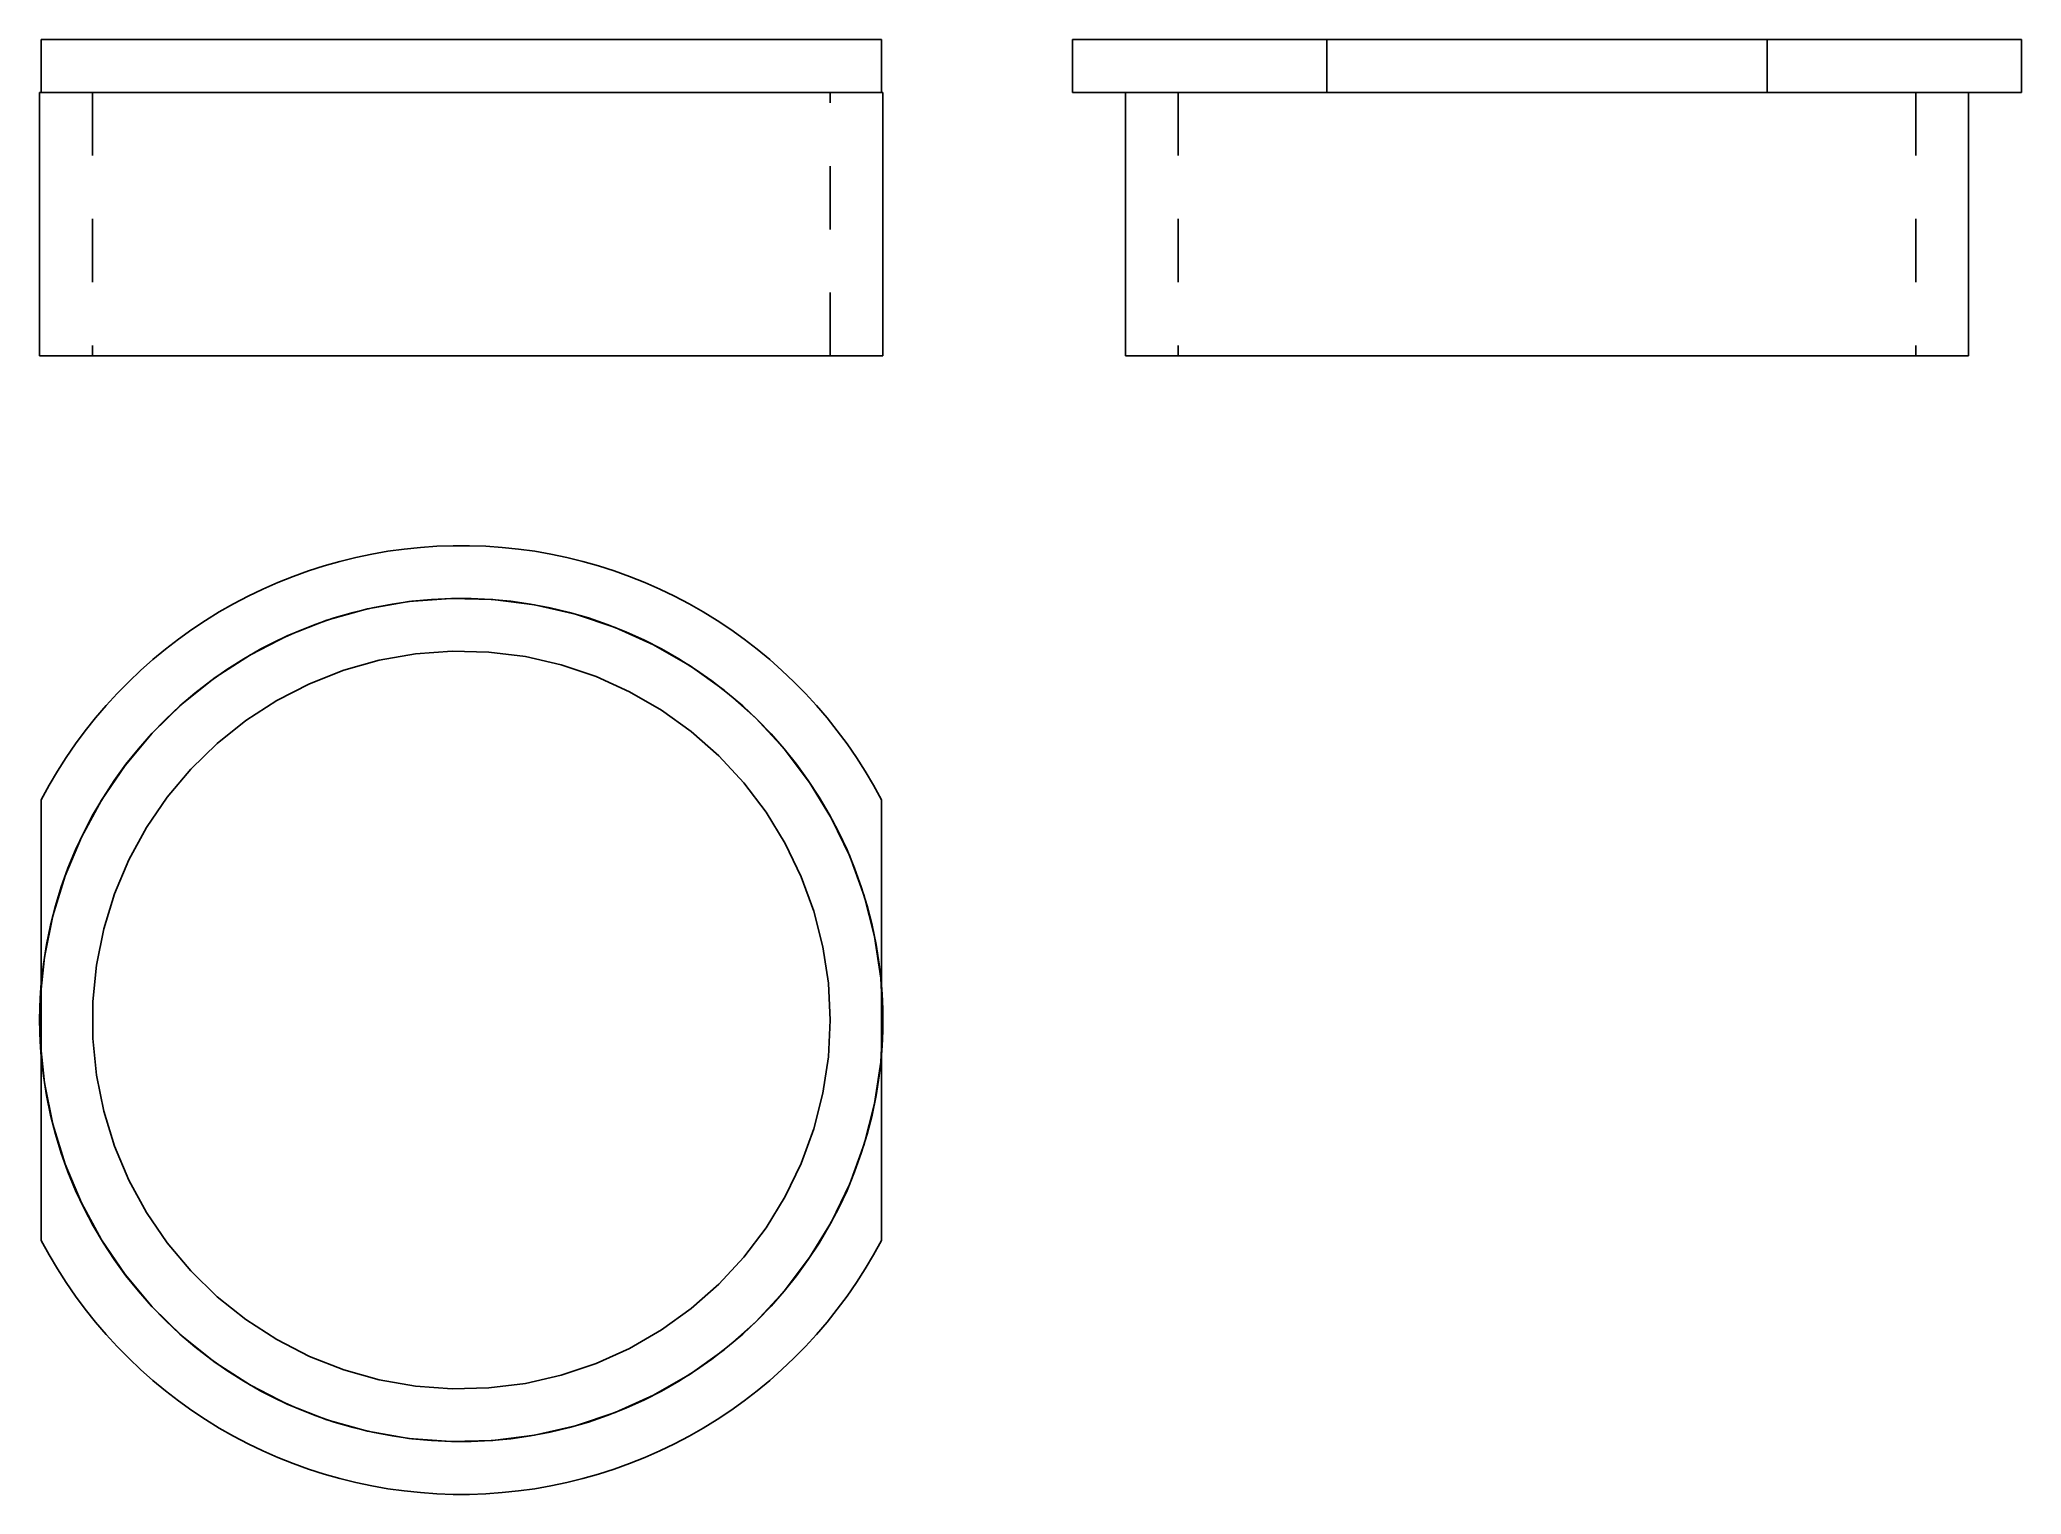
# Model space of a CAD drawing. Extents: x 0 to 3.13, y 0 to 2.3.
import ezdxf

# ---------------------------------------------------------------- set-up
doc = ezdxf.new("R2010")
doc.units = 0
doc.linetypes.add('HIDDEN', pattern=[0.075, 0.050025, -0.024975])
for name, color, linetype in [('FRONT', 7, 'CONTINUOUS'), ('FRONT_HID', 7, 'HIDDEN'), ('LEFT', 7, 'CONTINUOUS'), ('LEFT_HID', 7, 'HIDDEN'), ('TOP', 7, 'CONTINUOUS'), ('TOP_HID', 7, 'HIDDEN')]:
    doc.layers.add(name, color=color, linetype=linetype)

msp = doc.modelspace()

# ---------------------------------------------------------------- linework, layer by layer
at = {"layer": 'FRONT'}
for p, q in [((0.002451, 2.216443), (0.002451, 2.299776)), ((1.330882, 2.299776), (0.002451, 2.299776)), ((1.330882, 2.216443), (1.330882, 2.299776)), ((0.002451, 2.216443), (0, 2.216443)), ((0, 2.216443), (0, 1.799776)), ((1.330882, 2.216443), (0.002451, 2.216443)), ((1.333333, 2.216443), (1.330882, 2.216443)), ((1.333333, 1.799776), (1.333333, 2.216443)), ((1.333333, 1.799776), (0, 1.799776))]:
    msp.add_line(p, q, dxfattribs=at)
at = {"layer": 'FRONT_HID', "linetype": 'HIDDEN'}
for p, q in [((0.138889, 2.299776), (0.101852, 2.299776)), ((0.101852, 2.299776), (0.138889, 2.299776)), ((0.175926, 2.299776), (0.138889, 2.299776)), ((0.138889, 2.299776), (0.175926, 2.299776)), ((0.212963, 2.299776), (0.175926, 2.299776)), ((0.175926, 2.299776), (0.212963, 2.299776)), ((0.25, 2.299776), (0.212963, 2.299776)), ((0.212963, 2.299776), (0.25, 2.299776)), ((0.287037, 2.299776), (0.25, 2.299776)), ((0.25, 2.299776), (0.287037, 2.299776)), ((0.324074, 2.299776), (0.287037, 2.299776)), ((0.287037, 2.299776), (0.324074, 2.299776)), ((0.361111, 2.299776), (0.324074, 2.299776)), ((0.324074, 2.299776), (0.361111, 2.299776)), ((0.398148, 2.299776), (0.361111, 2.299776)), ((0.361111, 2.299776), (0.398148, 2.299776)), ((0.435185, 2.299776), (0.398148, 2.299776)), ((0.398148, 2.299776), (0.435185, 2.299776)), ((0.472222, 2.299776), (0.435185, 2.299776)), ((0.435185, 2.299776), (0.472222, 2.299776)), ((0.509259, 2.299776), (0.472222, 2.299776)), ((0.472222, 2.299776), (0.509259, 2.299776)), ((0.546296, 2.299776), (0.509259, 2.299776)), ((0.509259, 2.299776), (0.546296, 2.299776)), ((0.583333, 2.299776), (0.546296, 2.299776)), ((0.546296, 2.299776), (0.583333, 2.299776)), ((0.62037, 2.299776), (0.583333, 2.299776)), ((0.583333, 2.299776), (0.62037, 2.299776)), ((0.657407, 2.299776), (0.62037, 2.299776)), ((0.62037, 2.299776), (0.657407, 2.299776)), ((0.694444, 2.299776), (0.657407, 2.299776)), ((0.657407, 2.299776), (0.694444, 2.299776)), ((0.731481, 2.299776), (0.694444, 2.299776)), ((0.694444, 2.299776), (0.731481, 2.299776)), ((0.768519, 2.299776), (0.731481, 2.299776)), ((0.731481, 2.299776), (0.768519, 2.299776)), ((0.805556, 2.299776), (0.768519, 2.299776)), ((0.768519, 2.299776), (0.805556, 2.299776)), ((0.842593, 2.299776), (0.805556, 2.299776)), ((0.805556, 2.299776), (0.842593, 2.299776)), ((0.87963, 2.299776), (0.842593, 2.299776)), ((0.842593, 2.299776), (0.87963, 2.299776)), ((0.916667, 2.299776), (0.87963, 2.299776)), ((0.87963, 2.299776), (0.916667, 2.299776)), ((0.953704, 2.299776), (0.916667, 2.299776)), ((0.916667, 2.299776), (0.953704, 2.299776)), ((0.990741, 2.299776), (0.953704, 2.299776)), ((0.953704, 2.299776), (0.990741, 2.299776)), ((1.027778, 2.299776), (0.990741, 2.299776)), ((0.990741, 2.299776), (1.027778, 2.299776)), ((1.064815, 2.299776), (1.027778, 2.299776)), ((1.027778, 2.299776), (1.064815, 2.299776)), ((1.101852, 2.299776), (1.064815, 2.299776)), ((1.064815, 2.299776), (1.101852, 2.299776)), ((1.138889, 2.299776), (1.101852, 2.299776)), ((1.101852, 2.299776), (1.138889, 2.299776)), ((1.175926, 2.299776), (1.138889, 2.299776)), ((1.138889, 2.299776), (1.175926, 2.299776)), ((1.212963, 2.299776), (1.175926, 2.299776)), ((1.175926, 2.299776), (1.212963, 2.299776)), ((1.25, 2.299776), (1.212963, 2.299776)), ((1.212963, 2.299776), (1.25, 2.299776)), ((1.25, 2.216443), (0.083333, 2.216443)), ((0.083333, 2.216443), (1.25, 2.216443)), ((0.083333, 2.216443), (0.083333, 1.799776)), ((1.25, 1.799776), (1.25, 2.216443)), ((1.25, 1.799776), (0.083333, 1.799776)), ((0.083333, 1.799776), (1.25, 1.799776))]:
    msp.add_line(p, q, dxfattribs=at)
at = {"layer": 'LEFT'}
for p, q in [((1.633333, 2.299776), (2.035027, 2.299776)), ((1.633333, 2.299776), (1.633333, 2.216443)), ((2.035027, 2.216443), (2.035027, 2.299776)), ((2.035027, 2.299776), (2.32622, 2.299776)), ((2.32622, 2.299776), (2.397413, 2.299776)), ((2.397413, 2.299776), (2.440447, 2.299776)), ((2.440447, 2.299776), (2.73164, 2.299776)), ((2.73164, 2.299776), (3.133333, 2.299776)), ((2.73164, 2.216443), (2.73164, 2.299776)), ((3.133333, 2.299776), (3.133333, 2.216443)), ((1.633333, 2.216443), (2.035027, 2.216443)), ((1.716667, 2.216443), (1.716667, 1.799776)), ((2.035027, 2.216443), (2.32622, 2.216443)), ((2.32622, 2.216443), (2.440447, 2.216443)), ((2.440447, 2.216443), (2.73164, 2.216443)), ((2.73164, 2.216443), (3.133333, 2.216443)), ((3.05, 2.216443), (3.05, 1.799776)), ((1.716667, 1.799776), (3.05, 1.799776))]:
    msp.add_line(p, q, dxfattribs=at)
at = {"layer": 'LEFT_HID', "linetype": 'HIDDEN'}
for p, q in [((1.745693, 2.299776), (1.726342, 2.299776)), ((1.726342, 2.299776), (1.745693, 2.299776)), ((1.765044, 2.299776), (1.745693, 2.299776)), ((1.745693, 2.299776), (1.765044, 2.299776)), ((1.784395, 2.299776), (1.765044, 2.299776)), ((1.765044, 2.299776), (1.784395, 2.299776)), ((1.803746, 2.299776), (1.784395, 2.299776)), ((1.784395, 2.299776), (1.803746, 2.299776)), ((1.823097, 2.299776), (1.803746, 2.299776)), ((1.803746, 2.299776), (1.823097, 2.299776)), ((1.842447, 2.299776), (1.823097, 2.299776)), ((1.823097, 2.299776), (1.842447, 2.299776)), ((1.841707, 2.299776), (1.823652, 2.299776)), ((1.823652, 2.299776), (1.859761, 2.299776)), ((1.877815, 2.299776), (1.841707, 2.299776)), ((1.861798, 2.299776), (1.842447, 2.299776)), ((1.842447, 2.299776), (1.861798, 2.299776)), ((1.859761, 2.299776), (1.895869, 2.299776)), ((1.881149, 2.299776), (1.861798, 2.299776)), ((1.861798, 2.299776), (1.881149, 2.299776)), ((1.913924, 2.299776), (1.877815, 2.299776)), ((1.9005, 2.299776), (1.881149, 2.299776)), ((1.881149, 2.299776), (1.9005, 2.299776)), ((1.895869, 2.299776), (1.931978, 2.299776)), ((1.919851, 2.299776), (1.9005, 2.299776)), ((1.9005, 2.299776), (1.919851, 2.299776)), ((1.950032, 2.299776), (1.913924, 2.299776)), ((1.939202, 2.299776), (1.919851, 2.299776)), ((1.919851, 2.299776), (1.939202, 2.299776)), ((1.931978, 2.299776), (1.968086, 2.299776)), ((1.958553, 2.299776), (1.939202, 2.299776)), ((1.939202, 2.299776), (1.958553, 2.299776)), ((1.98614, 2.299776), (1.950032, 2.299776)), ((1.977904, 2.299776), (1.958553, 2.299776)), ((1.958553, 2.299776), (1.977904, 2.299776)), ((1.968086, 2.299776), (2.004195, 2.299776)), ((1.997255, 2.299776), (1.977904, 2.299776)), ((1.977904, 2.299776), (1.997255, 2.299776)), ((2.022249, 2.299776), (1.98614, 2.299776)), ((2.016605, 2.299776), (1.997255, 2.299776)), ((1.997255, 2.299776), (2.016605, 2.299776)), ((2.004195, 2.299776), (2.040303, 2.299776)), ((2.035956, 2.299776), (2.016605, 2.299776)), ((2.016605, 2.299776), (2.035956, 2.299776)), ((2.058357, 2.299776), (2.022249, 2.299776)), ((2.055307, 2.299776), (2.035956, 2.299776)), ((2.035956, 2.299776), (2.055307, 2.299776)), ((2.040303, 2.299776), (2.076412, 2.299776)), ((2.074658, 2.299776), (2.055307, 2.299776)), ((2.055307, 2.299776), (2.074658, 2.299776)), ((2.094466, 2.299776), (2.058357, 2.299776)), ((2.094009, 2.299776), (2.074658, 2.299776)), ((2.074658, 2.299776), (2.094009, 2.299776)), ((2.076412, 2.299776), (2.11252, 2.299776)), ((2.11336, 2.299776), (2.094009, 2.299776)), ((2.094009, 2.299776), (2.11336, 2.299776)), ((2.130574, 2.299776), (2.094466, 2.299776)), ((2.11252, 2.299776), (2.148628, 2.299776)), ((2.132711, 2.299776), (2.11336, 2.299776)), ((2.11336, 2.299776), (2.132711, 2.299776)), ((2.166683, 2.299776), (2.130574, 2.299776)), ((2.152062, 2.299776), (2.132711, 2.299776)), ((2.132711, 2.299776), (2.152062, 2.299776)), ((2.148628, 2.299776), (2.184737, 2.299776)), ((2.171413, 2.299776), (2.152062, 2.299776)), ((2.152062, 2.299776), (2.171413, 2.299776)), ((2.202791, 2.299776), (2.166683, 2.299776)), ((2.190763, 2.299776), (2.171413, 2.299776)), ((2.171413, 2.299776), (2.190763, 2.299776)), ((2.184737, 2.299776), (2.220845, 2.299776)), ((2.210114, 2.299776), (2.190763, 2.299776)), ((2.190763, 2.299776), (2.210114, 2.299776)), ((2.2389, 2.299776), (2.202791, 2.299776)), ((2.229465, 2.299776), (2.210114, 2.299776)), ((2.210114, 2.299776), (2.229465, 2.299776)), ((2.220845, 2.299776), (2.256954, 2.299776)), ((2.248816, 2.299776), (2.229465, 2.299776)), ((2.229465, 2.299776), (2.248816, 2.299776)), ((2.275008, 2.299776), (2.2389, 2.299776)), ((2.268167, 2.299776), (2.248816, 2.299776)), ((2.248816, 2.299776), (2.268167, 2.299776)), ((2.256954, 2.299776), (2.293062, 2.299776)), ((2.287518, 2.299776), (2.268167, 2.299776)), ((2.268167, 2.299776), (2.287518, 2.299776)), ((2.311116, 2.299776), (2.275008, 2.299776)), ((2.306869, 2.299776), (2.287518, 2.299776)), ((2.287518, 2.299776), (2.306869, 2.299776)), ((2.293062, 2.299776), (2.329171, 2.299776)), ((2.32622, 2.299776), (2.306869, 2.299776)), ((2.306869, 2.299776), (2.32622, 2.299776)), ((2.347225, 2.299776), (2.311116, 2.299776)), ((2.440447, 2.299776), (2.32622, 2.299776)), ((2.329171, 2.299776), (2.365279, 2.299776)), ((2.383333, 2.299776), (2.347225, 2.299776)), ((2.365279, 2.299776), (2.401388, 2.299776)), ((2.419442, 2.299776), (2.383333, 2.299776)), ((2.401388, 2.299776), (2.437496, 2.299776)), ((2.45555, 2.299776), (2.419442, 2.299776)), ((2.437496, 2.299776), (2.473604, 2.299776)), ((2.440447, 2.299776), (2.459798, 2.299776)), ((2.459798, 2.299776), (2.440447, 2.299776)), ((2.491659, 2.299776), (2.45555, 2.299776)), ((2.459798, 2.299776), (2.479149, 2.299776)), ((2.479149, 2.299776), (2.459798, 2.299776)), ((2.473604, 2.299776), (2.509713, 2.299776)), ((2.479149, 2.299776), (2.4985, 2.299776)), ((2.4985, 2.299776), (2.479149, 2.299776)), ((2.527767, 2.299776), (2.491659, 2.299776)), ((2.4985, 2.299776), (2.517851, 2.299776)), ((2.517851, 2.299776), (2.4985, 2.299776)), ((2.509713, 2.299776), (2.545821, 2.299776)), ((2.517851, 2.299776), (2.537201, 2.299776)), ((2.537201, 2.299776), (2.517851, 2.299776)), ((2.563876, 2.299776), (2.527767, 2.299776)), ((2.537201, 2.299776), (2.556552, 2.299776)), ((2.556552, 2.299776), (2.537201, 2.299776)), ((2.545821, 2.299776), (2.58193, 2.299776)), ((2.556552, 2.299776), (2.575903, 2.299776)), ((2.575903, 2.299776), (2.556552, 2.299776)), ((2.599984, 2.299776), (2.563876, 2.299776)), ((2.575903, 2.299776), (2.595254, 2.299776)), ((2.595254, 2.299776), (2.575903, 2.299776)), ((2.58193, 2.299776), (2.618038, 2.299776)), ((2.595254, 2.299776), (2.614605, 2.299776)), ((2.614605, 2.299776), (2.595254, 2.299776)), ((2.636092, 2.299776), (2.599984, 2.299776)), ((2.614605, 2.299776), (2.633956, 2.299776)), ((2.633956, 2.299776), (2.614605, 2.299776)), ((2.618038, 2.299776), (2.654147, 2.299776)), ((2.633956, 2.299776), (2.653307, 2.299776)), ((2.653307, 2.299776), (2.633956, 2.299776)), ((2.672201, 2.299776), (2.636092, 2.299776)), ((2.653307, 2.299776), (2.672658, 2.299776)), ((2.672658, 2.299776), (2.653307, 2.299776)), ((2.654147, 2.299776), (2.690255, 2.299776)), ((2.708309, 2.299776), (2.672201, 2.299776)), ((2.672658, 2.299776), (2.692009, 2.299776)), ((2.692009, 2.299776), (2.672658, 2.299776)), ((2.690255, 2.299776), (2.726364, 2.299776)), ((2.692009, 2.299776), (2.711359, 2.299776)), ((2.711359, 2.299776), (2.692009, 2.299776)), ((2.744418, 2.299776), (2.708309, 2.299776)), ((2.711359, 2.299776), (2.73071, 2.299776)), ((2.73071, 2.299776), (2.711359, 2.299776)), ((2.726364, 2.299776), (2.762472, 2.299776)), ((2.73071, 2.299776), (2.750061, 2.299776)), ((2.750061, 2.299776), (2.73071, 2.299776)), ((2.780526, 2.299776), (2.744418, 2.299776)), ((2.750061, 2.299776), (2.769412, 2.299776)), ((2.769412, 2.299776), (2.750061, 2.299776)), ((2.762472, 2.299776), (2.79858, 2.299776)), ((2.769412, 2.299776), (2.788763, 2.299776)), ((2.788763, 2.299776), (2.769412, 2.299776)), ((2.816635, 2.299776), (2.780526, 2.299776)), ((2.788763, 2.299776), (2.808114, 2.299776)), ((2.808114, 2.299776), (2.788763, 2.299776)), ((2.79858, 2.299776), (2.834689, 2.299776)), ((2.808114, 2.299776), (2.827465, 2.299776)), ((2.827465, 2.299776), (2.808114, 2.299776)), ((2.852743, 2.299776), (2.816635, 2.299776)), ((2.827465, 2.299776), (2.846816, 2.299776)), ((2.846816, 2.299776), (2.827465, 2.299776)), ((2.834689, 2.299776), (2.870797, 2.299776)), ((2.846816, 2.299776), (2.866167, 2.299776)), ((2.866167, 2.299776), (2.846816, 2.299776)), ((2.888852, 2.299776), (2.852743, 2.299776)), ((2.866167, 2.299776), (2.885517, 2.299776)), ((2.885517, 2.299776), (2.866167, 2.299776)), ((2.870797, 2.299776), (2.906906, 2.299776)), ((2.885517, 2.299776), (2.904868, 2.299776)), ((2.904868, 2.299776), (2.885517, 2.299776)), ((2.92496, 2.299776), (2.888852, 2.299776)), ((2.904868, 2.299776), (2.924219, 2.299776)), ((2.924219, 2.299776), (2.904868, 2.299776)), ((2.906906, 2.299776), (2.943014, 2.299776)), ((2.924219, 2.299776), (2.94357, 2.299776)), ((2.94357, 2.299776), (2.924219, 2.299776)), ((2.943014, 2.299776), (2.92496, 2.299776)), ((2.94357, 2.299776), (2.962921, 2.299776)), ((2.962921, 2.299776), (2.94357, 2.299776)), ((2.962921, 2.299776), (2.982272, 2.299776)), ((2.982272, 2.299776), (2.962921, 2.299776)), ((2.982272, 2.299776), (3.001623, 2.299776)), ((3.001623, 2.299776), (2.982272, 2.299776)), ((3.001623, 2.299776), (3.020974, 2.299776)), ((3.020974, 2.299776), (3.001623, 2.299776)), ((3.020974, 2.299776), (3.040325, 2.299776)), ((3.040325, 2.299776), (3.020974, 2.299776)), ((2.32622, 2.216443), (1.716667, 2.216443)), ((1.716667, 2.216443), (2.32622, 2.216443)), ((2.383333, 2.216443), (1.8, 2.216443)), ((1.8, 2.216443), (2.966667, 2.216443)), ((1.8, 2.216443), (1.8, 1.799776)), ((2.383333, 2.216443), (2.32622, 2.216443)), ((2.32622, 2.216443), (2.397413, 2.216443)), ((2.440447, 2.216443), (2.383333, 2.216443)), ((2.966667, 2.216443), (2.383333, 2.216443)), ((2.397413, 2.216443), (2.440447, 2.216443)), ((2.440447, 2.216443), (3.05, 2.216443)), ((3.05, 2.216443), (2.440447, 2.216443)), ((2.966667, 2.216443), (2.966667, 1.799776)), ((2.383333, 1.799776), (1.716667, 1.799776)), ((2.383333, 1.799776), (1.8, 1.799776)), ((1.8, 1.799776), (2.966667, 1.799776)), ((3.05, 1.799776), (2.383333, 1.799776)), ((2.966667, 1.799776), (2.383333, 1.799776))]:
    msp.add_line(p, q, dxfattribs=at)
at = {"layer": 'TOP'}
for p, q in [((0.474575, 1.474872), (0.449658, 1.467807)), ((0.499722, 1.481072), (0.474575, 1.474872)), ((0.525067, 1.4864), (0.499722, 1.481072)), ((0.550581, 1.49085), (0.525067, 1.4864)), ((0.576234, 1.494416), (0.550581, 1.49085)), ((0.601995, 1.497095), (0.576234, 1.494416)), ((0.627832, 1.498882), (0.601995, 1.497095)), ((0.653716, 1.499776), (0.627832, 1.498882)), ((0.679616, 1.499776), (0.653716, 1.499776)), ((0.7055, 1.498882), (0.679616, 1.499776)), ((0.731337, 1.497095), (0.7055, 1.498882)), ((0.757098, 1.494416), (0.731337, 1.497095)), ((0.782751, 1.49085), (0.757098, 1.494416)), ((0.808265, 1.4864), (0.782751, 1.49085)), ((0.83361, 1.481072), (0.808265, 1.4864)), ((0.858757, 1.474872), (0.83361, 1.481072)), ((0.883674, 1.467807), (0.858757, 1.474872)), ((0.376576, 1.441515), (0.352869, 1.431087)), ((0.400629, 1.451119), (0.376576, 1.441515)), ((0.425, 1.459886), (0.400629, 1.451119)), ((0.449658, 1.467807), (0.425, 1.459886)), ((0.908332, 1.459886), (0.883674, 1.467807)), ((0.932703, 1.451119), (0.908332, 1.459886)), ((0.956756, 1.441515), (0.932703, 1.451119)), ((0.980463, 1.431087), (0.956756, 1.441515)), ((0.329536, 1.419846), (0.306605, 1.407806)), ((0.352869, 1.431087), (0.329536, 1.419846)), ((1.003796, 1.419846), (0.980463, 1.431087)), ((1.026727, 1.407806), (1.003796, 1.419846)), ((0.262059, 1.381389), (0.240496, 1.367042)), ((0.284104, 1.394982), (0.262059, 1.381389)), ((0.306605, 1.407806), (0.284104, 1.394982)), ((1.049228, 1.394982), (1.026727, 1.407806)), ((1.071274, 1.381389), (1.049228, 1.394982)), ((1.092836, 1.367042), (1.071274, 1.381389)), ((0.219441, 1.35196), (0.19892, 1.336159)), ((0.240496, 1.367042), (0.219441, 1.35196)), ((1.113891, 1.35196), (1.092836, 1.367042)), ((1.134412, 1.336159), (1.113891, 1.35196)), ((0.178956, 1.319659), (0.159574, 1.30248)), ((0.19892, 1.336159), (0.178956, 1.319659)), ((1.154376, 1.319659), (1.134412, 1.336159)), ((1.173758, 1.30248), (1.154376, 1.319659)), ((0.159574, 1.30248), (0.140797, 1.284642)), ((1.192535, 1.284642), (1.173758, 1.30248)), ((0.122647, 1.266167), (0.105146, 1.247075)), ((0.140797, 1.284642), (0.122647, 1.266167)), ((1.210685, 1.266167), (1.192535, 1.284642)), ((1.228186, 1.247075), (1.210685, 1.266167)), ((0.088314, 1.227391), (0.072172, 1.207137)), ((0.105146, 1.247075), (0.088314, 1.227391)), ((1.245018, 1.227391), (1.228186, 1.247075)), ((1.26116, 1.207137), (1.245018, 1.227391)), ((0.072172, 1.207137), (0.056739, 1.186338)), ((1.276593, 1.186338), (1.26116, 1.207137)), ((0.042033, 1.165019), (0.028072, 1.143204)), ((0.056739, 1.186338), (0.042033, 1.165019)), ((1.291299, 1.165019), (1.276593, 1.186338)), ((1.30526, 1.143204), (1.291299, 1.165019)), ((0.028072, 1.143204), (0.014872, 1.120921)), ((1.31846, 1.120921), (1.30526, 1.143204)), ((0.014872, 1.120921), (0.00245, 1.098195)), ((0.00245, 1.098195), (0.00245, 0.807002)), ((1.330882, 1.098195), (1.31846, 1.120921)), ((1.330882, 0.807002), (1.330882, 1.098195)), ((0.000845, 0.783458), (0.000756, 0.781645)), ((0.000939, 0.785271), (0.000845, 0.783458)), ((0.001038, 0.787084), (0.000939, 0.785271)), ((0.001142, 0.788896), (0.001038, 0.787084)), ((0.00125, 0.790708), (0.001142, 0.788896)), ((0.001364, 0.79252), (0.00125, 0.790708)), ((0.001482, 0.794331), (0.001364, 0.79252)), ((0.001606, 0.796143), (0.001482, 0.794331)), ((0.001734, 0.797953), (0.001606, 0.796143)), ((0.001868, 0.799764), (0.001734, 0.797953)), ((0.002006, 0.801574), (0.001868, 0.799764)), ((0.002149, 0.803384), (0.002006, 0.801574)), ((0.002297, 0.805193), (0.002149, 0.803384)), ((0.00245, 0.807002), (0.002297, 0.805193)), ((0.00245, 0.807002), (0.00245, 0.735808)), ((1.330882, 0.692775), (1.330882, 0.807002)), ((1.330959, 0.806097), (1.330882, 0.807002)), ((1.331035, 0.805193), (1.330959, 0.806097)), ((1.331109, 0.804288), (1.331035, 0.805193)), ((1.331183, 0.803384), (1.331109, 0.804288)), ((1.331255, 0.802479), (1.331183, 0.803384)), ((1.331326, 0.801574), (1.331255, 0.802479)), ((1.331396, 0.800669), (1.331326, 0.801574)), ((1.331464, 0.799764), (1.331396, 0.800669)), ((1.331532, 0.798859), (1.331464, 0.799764)), ((1.331598, 0.797953), (1.331532, 0.798859)), ((1.331663, 0.797048), (1.331598, 0.797953)), ((1.331726, 0.796143), (1.331663, 0.797048)), ((1.331789, 0.795237), (1.331726, 0.796143)), ((1.33185, 0.794331), (1.331789, 0.795237)), ((1.33191, 0.793426), (1.33185, 0.794331)), ((1.331968, 0.79252), (1.33191, 0.793426)), ((1.332026, 0.791614), (1.331968, 0.79252)), ((1.332082, 0.790708), (1.332026, 0.791614)), ((1.332137, 0.789802), (1.332082, 0.790708)), ((1.332191, 0.788896), (1.332137, 0.789802)), ((1.332243, 0.78799), (1.332191, 0.788896)), ((1.332294, 0.787084), (1.332243, 0.78799)), ((1.332344, 0.786177), (1.332294, 0.787084)), ((1.332393, 0.785271), (1.332344, 0.786177)), ((1.332441, 0.784365), (1.332393, 0.785271)), ((1.332487, 0.783458), (1.332441, 0.784365)), ((1.332532, 0.782552), (1.332487, 0.783458)), ((0.000005, 0.752611), (0, 0.750796)), ((0.000015, 0.754427), (0.000005, 0.752611)), ((0.00003, 0.756242), (0.000015, 0.754427)), ((0.000049, 0.758057), (0.00003, 0.756242)), ((0.000074, 0.759872), (0.000049, 0.758057)), ((0.000104, 0.761687), (0.000074, 0.759872)), ((0.000138, 0.763502), (0.000104, 0.761687)), ((0.000178, 0.765317), (0.000138, 0.763502)), ((0.000222, 0.767132), (0.000178, 0.765317)), ((0.000272, 0.768947), (0.000222, 0.767132)), ((0.000326, 0.770761), (0.000272, 0.768947)), ((0.000386, 0.772576), (0.000326, 0.770761)), ((0.00045, 0.77439), (0.000386, 0.772576)), ((0.000519, 0.776204), (0.00045, 0.77439)), ((0.000593, 0.778018), (0.000519, 0.776204)), ((0.000672, 0.779832), (0.000593, 0.778018)), ((0.000756, 0.781645), (0.000672, 0.779832)), ((1.332576, 0.781645), (1.332532, 0.782552)), ((1.332619, 0.780738), (1.332576, 0.781645)), ((1.33266, 0.779832), (1.332619, 0.780738)), ((1.3327, 0.778925), (1.33266, 0.779832)), ((1.332739, 0.778018), (1.3327, 0.778925)), ((1.332777, 0.777111), (1.332739, 0.778018)), ((1.332813, 0.776204), (1.332777, 0.777111)), ((1.332848, 0.775297), (1.332813, 0.776204)), ((1.332882, 0.77439), (1.332848, 0.775297)), ((1.332915, 0.773483), (1.332882, 0.77439)), ((1.332947, 0.772576), (1.332915, 0.773483)), ((1.332977, 0.771669), (1.332947, 0.772576)), ((1.333006, 0.770761), (1.332977, 0.771669)), ((1.333034, 0.769854), (1.333006, 0.770761)), ((1.33306, 0.768947), (1.333034, 0.769854)), ((1.333086, 0.76804), (1.33306, 0.768947)), ((1.33311, 0.767132), (1.333086, 0.76804)), ((1.333133, 0.766225), (1.33311, 0.767132)), ((1.333154, 0.765317), (1.333133, 0.766225)), ((1.333175, 0.76441), (1.333154, 0.765317)), ((1.333194, 0.763502), (1.333175, 0.76441)), ((1.333212, 0.762595), (1.333194, 0.763502)), ((1.333228, 0.761687), (1.333212, 0.762595)), ((1.333244, 0.76078), (1.333228, 0.761687)), ((1.333258, 0.759872), (1.333244, 0.76078)), ((1.333271, 0.758965), (1.333258, 0.759872)), ((1.333283, 0.758057), (1.333271, 0.758965)), ((1.333293, 0.757149), (1.333283, 0.758057)), ((1.333302, 0.756242), (1.333293, 0.757149)), ((1.33331, 0.755334), (1.333302, 0.756242)), ((1.333317, 0.754427), (1.33331, 0.755334)), ((1.333323, 0.753519), (1.333317, 0.754427)), ((1.333327, 0.752611), (1.333323, 0.753519)), ((1.33333, 0.751704), (1.333327, 0.752611)), ((0, 0.750796), (0, 0.748981)), ((0, 0.748981), (0.000005, 0.747165)), ((0.000005, 0.747165), (0.000015, 0.74535)), ((0.000015, 0.74535), (0.00003, 0.743535)), ((0.00003, 0.743535), (0.000049, 0.741719)), ((0.000049, 0.741719), (0.000074, 0.739904)), ((0.000074, 0.739904), (0.000104, 0.738089)), ((0.000104, 0.738089), (0.000138, 0.736274)), ((0.000138, 0.736274), (0.000178, 0.734459)), ((0.000178, 0.734459), (0.000222, 0.732644)), ((0.000222, 0.732644), (0.000272, 0.73083)), ((0.000272, 0.73083), (0.000326, 0.729015)), ((0.000326, 0.729015), (0.000386, 0.727201)), ((0.000386, 0.727201), (0.00045, 0.725386)), ((0.00045, 0.725386), (0.000519, 0.723572)), ((0.000519, 0.723572), (0.000593, 0.721759)), ((0.000593, 0.721759), (0.000672, 0.719945)), ((0.00245, 0.735808), (0.00245, 0.692775)), ((1.33266, 0.719945), (1.3327, 0.720852)), ((1.3327, 0.720852), (1.332739, 0.721759)), ((1.332739, 0.721759), (1.332777, 0.722665)), ((1.332777, 0.722665), (1.332813, 0.723572)), ((1.332813, 0.723572), (1.332848, 0.724479)), ((1.332848, 0.724479), (1.332882, 0.725386)), ((1.332882, 0.725386), (1.332915, 0.726293)), ((1.332915, 0.726293), (1.332947, 0.727201)), ((1.332947, 0.727201), (1.332977, 0.728108)), ((1.332977, 0.728108), (1.333006, 0.729015)), ((1.333006, 0.729015), (1.333034, 0.729922)), ((1.333034, 0.729922), (1.33306, 0.73083)), ((1.33306, 0.73083), (1.333086, 0.731737)), ((1.333086, 0.731737), (1.33311, 0.732644)), ((1.33311, 0.732644), (1.333133, 0.733552)), ((1.333133, 0.733552), (1.333154, 0.734459)), ((1.333154, 0.734459), (1.333175, 0.735366)), ((1.333175, 0.735366), (1.333194, 0.736274)), ((1.333194, 0.736274), (1.333212, 0.737181)), ((1.333212, 0.737181), (1.333228, 0.738089)), ((1.333228, 0.738089), (1.333244, 0.738997)), ((1.333244, 0.738997), (1.333258, 0.739904)), ((1.333258, 0.739904), (1.333271, 0.740812)), ((1.333271, 0.740812), (1.333283, 0.741719)), ((1.333283, 0.741719), (1.333293, 0.742627)), ((1.333293, 0.742627), (1.333302, 0.743535)), ((1.333302, 0.743535), (1.33331, 0.744442)), ((1.33331, 0.744442), (1.333317, 0.74535)), ((1.333317, 0.74535), (1.333323, 0.746257)), ((1.333323, 0.746257), (1.333327, 0.747165)), ((1.333327, 0.747165), (1.33333, 0.748073)), ((1.333332, 0.750796), (1.33333, 0.751704)), ((1.33333, 0.748073), (1.333332, 0.748981)), ((1.333333, 0.749888), (1.333332, 0.750796)), ((1.333332, 0.748981), (1.333333, 0.749888)), ((0.000672, 0.719945), (0.000756, 0.718131)), ((0.000756, 0.718131), (0.000845, 0.716318)), ((0.000845, 0.716318), (0.000939, 0.714505)), ((0.000939, 0.714505), (0.001038, 0.712693)), ((0.001038, 0.712693), (0.001142, 0.71088)), ((0.001142, 0.71088), (0.00125, 0.709068)), ((0.00125, 0.709068), (0.001364, 0.707256)), ((0.001364, 0.707256), (0.001482, 0.705445)), ((0.001482, 0.705445), (0.001606, 0.703634)), ((0.001606, 0.703634), (0.001734, 0.701823)), ((0.001734, 0.701823), (0.001868, 0.700013)), ((0.001868, 0.700013), (0.002006, 0.698202)), ((0.002006, 0.698202), (0.002149, 0.696393)), ((0.002149, 0.696393), (0.002297, 0.694583)), ((0.002297, 0.694583), (0.00245, 0.692775)), ((0.00245, 0.692775), (0.00245, 0.401582)), ((1.330882, 0.692775), (1.330959, 0.693679)), ((1.330882, 0.401582), (1.330882, 0.692775)), ((1.330959, 0.693679), (1.331035, 0.694583)), ((1.331035, 0.694583), (1.331109, 0.695488)), ((1.331109, 0.695488), (1.331183, 0.696393)), ((1.331183, 0.696393), (1.331255, 0.697298)), ((1.331255, 0.697298), (1.331326, 0.698202)), ((1.331326, 0.698202), (1.331396, 0.699107)), ((1.331396, 0.699107), (1.331464, 0.700013)), ((1.331464, 0.700013), (1.331532, 0.700918)), ((1.331532, 0.700918), (1.331598, 0.701823)), ((1.331598, 0.701823), (1.331663, 0.702728)), ((1.331663, 0.702728), (1.331726, 0.703634)), ((1.331726, 0.703634), (1.331789, 0.704539)), ((1.331789, 0.704539), (1.33185, 0.705445)), ((1.33185, 0.705445), (1.33191, 0.706351)), ((1.33191, 0.706351), (1.331968, 0.707256)), ((1.331968, 0.707256), (1.332026, 0.708162)), ((1.332026, 0.708162), (1.332082, 0.709068)), ((1.332082, 0.709068), (1.332137, 0.709974)), ((1.332137, 0.709974), (1.332191, 0.71088)), ((1.332191, 0.71088), (1.332243, 0.711786)), ((1.332243, 0.711786), (1.332294, 0.712693)), ((1.332294, 0.712693), (1.332344, 0.713599)), ((1.332344, 0.713599), (1.332393, 0.714505)), ((1.332393, 0.714505), (1.332441, 0.715412)), ((1.332441, 0.715412), (1.332487, 0.716318)), ((1.332487, 0.716318), (1.332532, 0.717225)), ((1.332532, 0.717225), (1.332576, 0.718131)), ((1.332576, 0.718131), (1.332619, 0.719038)), ((1.332619, 0.719038), (1.33266, 0.719945)), ((0.00245, 0.401582), (0.014872, 0.378856)), ((0.014872, 0.378856), (0.028072, 0.356572)), ((1.30526, 0.356572), (1.31846, 0.378856)), ((1.31846, 0.378856), (1.330882, 0.401582)), ((0.028072, 0.356572), (0.042033, 0.334758)), ((1.291299, 0.334758), (1.30526, 0.356572)), ((0.042033, 0.334758), (0.056739, 0.313438)), ((0.056739, 0.313438), (0.072172, 0.292639)), ((1.26116, 0.292639), (1.276593, 0.313438)), ((1.276593, 0.313438), (1.291299, 0.334758)), ((0.072172, 0.292639), (0.088314, 0.272385)), ((1.245018, 0.272385), (1.26116, 0.292639)), ((0.088314, 0.272385), (0.105146, 0.252701)), ((0.105146, 0.252701), (0.122647, 0.23361)), ((1.210685, 0.23361), (1.228186, 0.252701)), ((1.228186, 0.252701), (1.245018, 0.272385)), ((0.122647, 0.23361), (0.140797, 0.215134)), ((1.192535, 0.215134), (1.210685, 0.23361)), ((0.140797, 0.215134), (0.159574, 0.197296)), ((0.159574, 0.197296), (0.178956, 0.180117)), ((1.154376, 0.180117), (1.173758, 0.197296)), ((1.173758, 0.197296), (1.192535, 0.215134)), ((0.178956, 0.180117), (0.19892, 0.163617)), ((0.19892, 0.163617), (0.219441, 0.147817)), ((1.113891, 0.147817), (1.134412, 0.163617)), ((1.134412, 0.163617), (1.154376, 0.180117)), ((0.219441, 0.147817), (0.240496, 0.132734)), ((0.240496, 0.132734), (0.262059, 0.118388)), ((1.071274, 0.118388), (1.092836, 0.132734)), ((1.092836, 0.132734), (1.113891, 0.147817)), ((0.262059, 0.118388), (0.284104, 0.104794)), ((0.284104, 0.104794), (0.306605, 0.09197)), ((1.026727, 0.09197), (1.049228, 0.104794)), ((1.049228, 0.104794), (1.071274, 0.118388)), ((0.306605, 0.09197), (0.329536, 0.07993)), ((0.329536, 0.07993), (0.352869, 0.06869)), ((0.352869, 0.06869), (0.376576, 0.058261)), ((0.956756, 0.058261), (0.980463, 0.06869)), ((0.980463, 0.06869), (1.003796, 0.07993)), ((1.003796, 0.07993), (1.026727, 0.09197)), ((0.376576, 0.058261), (0.400629, 0.048657)), ((0.400629, 0.048657), (0.425, 0.03989)), ((0.425, 0.03989), (0.449658, 0.031969)), ((0.449658, 0.031969), (0.474575, 0.024905)), ((0.858757, 0.024905), (0.883674, 0.031969)), ((0.883674, 0.031969), (0.908332, 0.03989)), ((0.908332, 0.03989), (0.932703, 0.048657)), ((0.932703, 0.048657), (0.956756, 0.058261)), ((0.474575, 0.024905), (0.499722, 0.018704)), ((0.499722, 0.018704), (0.525067, 0.013376)), ((0.525067, 0.013376), (0.550581, 0.008926)), ((0.550581, 0.008926), (0.576234, 0.00536)), ((0.576234, 0.00536), (0.601995, 0.002682)), ((0.601995, 0.002682), (0.627832, 0.000894)), ((0.627832, 0.000894), (0.653716, 0)), ((0.653716, 0), (0.679616, 0)), ((0.679616, 0), (0.7055, 0.000894)), ((0.7055, 0.000894), (0.731337, 0.002682)), ((0.731337, 0.002682), (0.757098, 0.00536)), ((0.757098, 0.00536), (0.782751, 0.008926)), ((0.782751, 0.008926), (0.808265, 0.013376)), ((0.808265, 0.013376), (0.83361, 0.018704)), ((0.83361, 0.018704), (0.858757, 0.024905))]:
    msp.add_line(p, q, dxfattribs=at)
at = {"layer": 'TOP_HID', "linetype": 'HIDDEN'}
for p, q in [((0.58377, 1.411381), (0.518319, 1.39984)), ((0.557163, 1.4075), (0.588275, 1.41193)), ((0.650046, 1.416348), (0.58377, 1.411381)), ((0.588275, 1.41193), (0.619562, 1.414889)), ((0.619562, 1.414889), (0.650953, 1.41637)), ((0.716486, 1.414691), (0.650046, 1.416348)), ((0.650953, 1.41637), (0.682379, 1.41637)), ((0.682379, 1.41637), (0.71377, 1.414889)), ((0.71377, 1.414889), (0.745057, 1.41193)), ((0.782432, 1.406427), (0.716486, 1.414691)), ((0.745057, 1.41193), (0.776169, 1.4075)), ((0.454342, 1.38184), (0.392475, 1.357559)), ((0.435829, 1.375315), (0.46556, 1.385499)), ((0.518319, 1.39984), (0.454342, 1.38184)), ((0.46556, 1.385499), (0.495737, 1.39427)), ((0.495737, 1.39427), (0.526294, 1.401609)), ((0.526294, 1.401609), (0.557163, 1.4075)), ((0.776169, 1.4075), (0.807038, 1.401609)), ((0.847226, 1.391638), (0.782432, 1.406427)), ((0.807038, 1.401609), (0.837595, 1.39427)), ((0.837595, 1.39427), (0.867772, 1.385499)), ((0.910227, 1.370471), (0.847226, 1.391638)), ((0.867772, 1.385499), (0.897503, 1.375315)), ((0.392475, 1.357559), (0.333333, 1.327238)), ((0.349974, 1.336532), (0.377972, 1.350804)), ((0.377972, 1.350804), (0.406612, 1.363742)), ((0.406612, 1.363742), (0.435829, 1.375315)), ((0.897503, 1.375315), (0.92672, 1.363742)), ((0.970806, 1.343136), (0.910227, 1.370471)), ((0.92672, 1.363742), (0.95536, 1.350804)), ((0.95536, 1.350804), (0.983358, 1.336532)), ((0.333333, 1.327238), (0.277504, 1.29118)), ((0.29615, 1.30411), (0.32268, 1.320956)), ((0.32268, 1.320956), (0.349974, 1.336532)), ((0.536862, 1.318596), (0.480882, 1.302846)), ((0.536862, 1.318596), (0.480882, 1.302846)), ((0.594132, 1.328694), (0.536862, 1.318596)), ((0.594132, 1.328694), (0.536862, 1.318596)), ((0.652123, 1.33304), (0.594132, 1.328694)), ((0.652123, 1.33304), (0.594132, 1.328694)), ((0.710259, 1.33159), (0.652123, 1.33304)), ((0.710259, 1.33159), (0.652123, 1.33304)), ((0.767961, 1.324359), (0.710259, 1.33159)), ((0.767961, 1.324359), (0.710259, 1.33159)), ((0.824656, 1.311419), (0.767961, 1.324359)), ((0.824656, 1.311419), (0.767961, 1.324359)), ((1.028364, 1.309905), (0.970806, 1.343136)), ((0.983358, 1.336532), (1.010652, 1.320956)), ((1.010652, 1.320956), (1.037182, 1.30411)), ((0.277504, 1.29118), (0.225542, 1.249742)), ((0.245617, 1.266766), (0.270443, 1.286034)), ((0.270443, 1.286034), (0.29615, 1.30411)), ((0.480882, 1.302846), (0.426749, 1.2816)), ((0.480882, 1.302846), (0.426749, 1.2816)), ((0.879782, 1.292898), (0.824656, 1.311419)), ((0.879782, 1.292898), (0.824656, 1.311419)), ((0.932789, 1.26898), (0.879782, 1.292898)), ((0.932789, 1.26898), (0.879782, 1.292898)), ((1.082326, 1.271109), (1.028364, 1.309905)), ((1.037182, 1.30411), (1.062889, 1.286034)), ((1.062889, 1.286034), (1.087715, 1.266766)), ((0.221726, 1.246349), (0.245617, 1.266766)), ((0.374999, 1.25507), (0.326149, 1.223519)), ((0.374999, 1.25507), (0.326149, 1.223519)), ((0.426749, 1.2816), (0.374999, 1.25507)), ((0.426749, 1.2816), (0.374999, 1.25507)), ((0.983151, 1.239903), (0.932789, 1.26898)), ((0.983151, 1.239903), (0.932789, 1.26898)), ((1.132157, 1.227133), (1.082326, 1.271109)), ((1.087715, 1.266766), (1.111606, 1.246349)), ((0.176962, 1.202254), (0.198825, 1.224829)), ((0.225542, 1.249742), (0.177965, 1.203337)), ((0.198825, 1.224829), (0.221726, 1.246349)), ((0.326149, 1.223519), (0.280683, 1.187261)), ((0.326149, 1.223519), (0.280683, 1.187261)), ((1.030368, 1.205957), (0.983151, 1.239903)), ((1.030368, 1.205957), (0.983151, 1.239903)), ((1.111606, 1.246349), (1.134508, 1.224829)), ((1.177362, 1.178413), (1.132157, 1.227133)), ((1.134508, 1.224829), (1.15637, 1.202254)), ((0.177965, 1.203337), (0.135244, 1.152424)), ((0.156188, 1.178673), (0.176962, 1.202254)), ((1.073971, 1.167477), (1.030368, 1.205957)), ((1.073971, 1.167477), (1.030368, 1.205957)), ((1.15637, 1.202254), (1.177144, 1.178673)), ((0.136548, 1.15414), (0.156188, 1.178673)), ((0.280683, 1.187261), (0.239052, 1.146656)), ((0.280683, 1.187261), (0.239052, 1.146656)), ((1.113525, 1.124848), (1.073971, 1.167477)), ((1.113525, 1.124848), (1.073971, 1.167477)), ((1.177144, 1.178673), (1.196784, 1.15414)), ((1.217492, 1.125435), (1.177362, 1.178413)), ((0.135244, 1.152424), (0.097805, 1.097512)), ((0.100844, 1.102435), (0.118087, 1.128709)), ((0.118087, 1.128709), (0.136548, 1.15414)), ((0.239052, 1.146656), (0.201672, 1.102107)), ((0.239052, 1.146656), (0.201672, 1.102107)), ((1.196784, 1.15414), (1.215246, 1.128709)), ((1.215246, 1.128709), (1.232488, 1.102435)), ((0.097805, 1.097512), (0.06602, 1.039144)), ((0.084858, 1.075379), (0.100844, 1.102435)), ((0.201672, 1.102107), (0.168913, 1.054059)), ((0.201672, 1.102107), (0.168913, 1.054059)), ((1.148639, 1.078492), (1.113525, 1.124848)), ((1.148639, 1.078492), (1.113525, 1.124848)), ((1.252147, 1.068724), (1.217492, 1.125435)), ((1.232488, 1.102435), (1.248474, 1.075379)), ((0.070166, 1.047599), (0.084858, 1.075379)), ((1.178962, 1.02887), (1.148639, 1.078492)), ((1.178962, 1.02887), (1.148639, 1.078492)), ((1.248474, 1.075379), (1.263167, 1.047599)), ((1.280984, 1.008845), (1.252147, 1.068724)), ((0.06602, 1.039144), (0.040204, 0.977902)), ((0.056798, 1.019157), (0.070166, 1.047599)), ((0.168913, 1.054059), (0.141101, 1.002987)), ((0.168913, 1.054059), (0.141101, 1.002987)), ((1.263167, 1.047599), (1.276534, 1.019157)), ((0.044786, 0.990118), (0.056798, 1.019157)), ((0.141101, 1.002987), (0.118512, 0.9494)), ((0.141101, 1.002987), (0.118512, 0.9494)), ((1.204194, 0.976475), (1.178962, 1.02887)), ((1.204194, 0.976475), (1.178962, 1.02887)), ((1.276534, 1.019157), (1.288546, 0.990118)), ((1.303715, 0.946392), (1.280984, 1.008845)), ((0.040204, 0.977902), (0.020615, 0.914393)), ((0.034156, 0.960544), (0.044786, 0.990118)), ((1.224084, 0.921829), (1.204194, 0.976475)), ((1.224084, 0.921829), (1.204194, 0.976475)), ((1.288546, 0.990118), (1.299176, 0.960544)), ((0.024932, 0.930502), (0.034156, 0.960544)), ((0.118512, 0.9494), (0.101371, 0.89383)), ((0.118512, 0.9494), (0.101371, 0.89383)), ((1.299176, 0.960544), (1.3084, 0.930502)), ((1.320114, 0.881986), (1.303715, 0.946392)), ((0.020615, 0.914393), (0.007445, 0.84925)), ((0.017133, 0.900059), (0.024932, 0.930502)), ((1.238433, 0.865473), (1.224084, 0.921829)), ((1.238433, 0.865473), (1.224084, 0.921829)), ((1.3084, 0.930502), (1.316199, 0.900059)), ((0.010778, 0.869282), (0.017133, 0.900059)), ((0.101371, 0.89383), (0.089848, 0.83683)), ((0.101371, 0.89383), (0.089848, 0.83683)), ((1.316199, 0.900059), (1.322554, 0.869282)), ((1.33002, 0.816267), (1.320114, 0.881986)), ((0.007445, 0.84925), (0.000828, 0.783119)), ((0.00588, 0.83824), (0.010778, 0.869282)), ((1.247101, 0.807969), (1.238433, 0.865473)), ((1.247101, 0.807969), (1.238433, 0.865473)), ((1.322554, 0.869282), (1.327452, 0.83824)), ((0.00245, 0.807002), (0.00588, 0.83824)), ((0.089848, 0.83683), (0.084058, 0.778965)), ((0.089848, 0.83683), (0.084058, 0.778965)), ((1.327452, 0.83824), (1.330882, 0.807002)), ((1.333333, 0.749888), (1.33002, 0.816267)), ((1.249999, 0.749888), (1.247101, 0.807969)), ((1.249999, 0.749888), (1.247101, 0.807969)), ((0.000828, 0.783119), (0.000828, 0.716658)), ((0.084058, 0.778965), (0.084058, 0.720811)), ((0.084058, 0.778965), (0.084058, 0.720811)), ((0.084058, 0.720811), (0.089848, 0.662947)), ((0.084058, 0.720811), (0.089848, 0.662947)), ((1.247101, 0.691807), (1.249999, 0.749888)), ((1.247101, 0.691807), (1.249999, 0.749888)), ((1.33002, 0.68351), (1.333333, 0.749888)), ((0.000828, 0.716658), (0.007445, 0.650527)), ((0.00588, 0.661536), (0.00245, 0.692775)), ((1.238433, 0.634303), (1.247101, 0.691807)), ((1.238433, 0.634303), (1.247101, 0.691807)), ((1.330882, 0.692775), (1.327452, 0.661536)), ((0.010778, 0.630494), (0.00588, 0.661536)), ((0.089848, 0.662947), (0.101371, 0.605946)), ((0.089848, 0.662947), (0.101371, 0.605946)), ((1.320114, 0.617791), (1.33002, 0.68351)), ((1.327452, 0.661536), (1.322554, 0.630494)), ((0.007445, 0.650527), (0.020615, 0.585383)), ((0.017133, 0.599717), (0.010778, 0.630494)), ((1.224084, 0.577948), (1.238433, 0.634303)), ((1.224084, 0.577948), (1.238433, 0.634303)), ((1.322554, 0.630494), (1.316199, 0.599717)), ((0.024932, 0.569274), (0.017133, 0.599717)), ((0.101371, 0.605946), (0.118512, 0.550376)), ((0.101371, 0.605946), (0.118512, 0.550376)), ((1.303715, 0.553385), (1.320114, 0.617791)), ((1.316199, 0.599717), (1.3084, 0.569274)), ((0.020615, 0.585383), (0.040204, 0.521875)), ((0.034156, 0.539232), (0.024932, 0.569274)), ((1.204194, 0.523301), (1.224084, 0.577948)), ((1.204194, 0.523301), (1.224084, 0.577948)), ((1.3084, 0.569274), (1.299176, 0.539232)), ((0.044786, 0.509659), (0.034156, 0.539232)), ((0.118512, 0.550376), (0.141101, 0.496789)), ((0.118512, 0.550376), (0.141101, 0.496789)), ((1.280984, 0.490932), (1.303715, 0.553385)), ((1.299176, 0.539232), (1.288546, 0.509659)), ((0.040204, 0.521875), (0.06602, 0.460632)), ((0.056798, 0.480619), (0.044786, 0.509659)), ((1.178962, 0.470907), (1.204194, 0.523301)), ((1.178962, 0.470907), (1.204194, 0.523301)), ((1.288546, 0.509659), (1.276534, 0.480619)), ((0.070166, 0.452178), (0.056798, 0.480619)), ((0.141101, 0.496789), (0.168913, 0.445718)), ((0.141101, 0.496789), (0.168913, 0.445718)), ((1.148639, 0.421285), (1.178962, 0.470907)), ((1.148639, 0.421285), (1.178962, 0.470907)), ((1.252147, 0.431052), (1.280984, 0.490932)), ((1.276534, 0.480619), (1.263167, 0.452178)), ((0.06602, 0.460632), (0.097805, 0.402265)), ((0.084858, 0.424398), (0.070166, 0.452178)), ((0.168913, 0.445718), (0.201672, 0.397669)), ((0.168913, 0.445718), (0.201672, 0.397669)), ((1.263167, 0.452178), (1.248474, 0.424398)), ((0.100844, 0.397341), (0.084858, 0.424398)), ((1.113525, 0.374929), (1.148639, 0.421285)), ((1.113525, 0.374929), (1.148639, 0.421285)), ((1.217492, 0.374341), (1.252147, 0.431052)), ((1.248474, 0.424398), (1.232488, 0.397341)), ((0.097805, 0.402265), (0.135244, 0.347352)), ((0.118087, 0.371068), (0.100844, 0.397341)), ((0.201672, 0.397669), (0.239052, 0.353121)), ((0.201672, 0.397669), (0.239052, 0.353121)), ((1.232488, 0.397341), (1.215246, 0.371068)), ((0.136548, 0.345636), (0.118087, 0.371068)), ((0.135244, 0.347352), (0.177965, 0.29644)), ((0.156188, 0.321103), (0.136548, 0.345636)), ((0.239052, 0.353121), (0.280683, 0.312516)), ((0.239052, 0.353121), (0.280683, 0.312516)), ((1.073971, 0.332299), (1.113525, 0.374929)), ((1.073971, 0.332299), (1.113525, 0.374929)), ((1.196784, 0.345636), (1.177144, 0.321103)), ((1.177362, 0.321363), (1.217492, 0.374341)), ((1.215246, 0.371068), (1.196784, 0.345636)), ((0.176962, 0.297523), (0.156188, 0.321103)), ((1.030368, 0.29382), (1.073971, 0.332299)), ((1.030368, 0.29382), (1.073971, 0.332299)), ((1.132157, 0.272644), (1.177362, 0.321363)), ((1.177144, 0.321103), (1.15637, 0.297523)), ((0.198825, 0.274947), (0.176962, 0.297523)), ((0.177965, 0.29644), (0.225542, 0.250034)), ((0.280683, 0.312516), (0.326149, 0.276258)), ((0.280683, 0.312516), (0.326149, 0.276258)), ((0.983151, 0.259873), (1.030368, 0.29382)), ((0.983151, 0.259873), (1.030368, 0.29382)), ((1.15637, 0.297523), (1.134508, 0.274947)), ((0.221726, 0.253427), (0.198825, 0.274947)), ((0.245617, 0.233011), (0.221726, 0.253427)), ((0.326149, 0.276258), (0.374999, 0.244707)), ((0.326149, 0.276258), (0.374999, 0.244707)), ((0.932789, 0.230796), (0.983151, 0.259873)), ((0.932789, 0.230796), (0.983151, 0.259873)), ((1.082326, 0.228667), (1.132157, 0.272644)), ((1.111606, 0.253427), (1.087715, 0.233011)), ((1.134508, 0.274947), (1.111606, 0.253427)), ((0.225542, 0.250034), (0.277504, 0.208596)), ((0.270443, 0.213743), (0.245617, 0.233011)), ((0.374999, 0.244707), (0.426749, 0.218176)), ((0.374999, 0.244707), (0.426749, 0.218176)), ((0.879782, 0.206879), (0.932789, 0.230796)), ((0.879782, 0.206879), (0.932789, 0.230796)), ((1.028364, 0.189871), (1.082326, 0.228667)), ((1.087715, 0.233011), (1.062889, 0.213743)), ((0.29615, 0.195666), (0.270443, 0.213743)), ((0.277504, 0.208596), (0.333333, 0.172538)), ((0.32268, 0.178821), (0.29615, 0.195666)), ((0.426749, 0.218176), (0.480882, 0.196931)), ((0.426749, 0.218176), (0.480882, 0.196931)), ((0.480882, 0.196931), (0.536862, 0.18118)), ((0.480882, 0.196931), (0.536862, 0.18118)), ((0.767961, 0.175417), (0.824656, 0.188357)), ((0.767961, 0.175417), (0.824656, 0.188357)), ((0.824656, 0.188357), (0.879782, 0.206879)), ((0.824656, 0.188357), (0.879782, 0.206879)), ((0.970806, 0.15664), (1.028364, 0.189871)), ((1.037182, 0.195666), (1.010652, 0.178821)), ((1.062889, 0.213743), (1.037182, 0.195666)), ((0.349974, 0.163245), (0.32268, 0.178821)), ((0.333333, 0.172538), (0.392475, 0.142218)), ((0.377972, 0.148972), (0.349974, 0.163245)), ((0.536862, 0.18118), (0.594132, 0.171082)), ((0.536862, 0.18118), (0.594132, 0.171082)), ((0.594132, 0.171082), (0.652123, 0.166736)), ((0.594132, 0.171082), (0.652123, 0.166736)), ((0.652123, 0.166736), (0.710259, 0.168186)), ((0.652123, 0.166736), (0.710259, 0.168186)), ((0.710259, 0.168186), (0.767961, 0.175417)), ((0.710259, 0.168186), (0.767961, 0.175417)), ((0.983358, 0.163245), (0.95536, 0.148972)), ((1.010652, 0.178821), (0.983358, 0.163245)), ((0.406612, 0.136035), (0.377972, 0.148972)), ((0.392475, 0.142218), (0.454342, 0.117937)), ((0.435829, 0.124461), (0.406612, 0.136035)), ((0.847226, 0.108139), (0.910227, 0.129306)), ((0.92672, 0.136035), (0.897503, 0.124461)), ((0.910227, 0.129306), (0.970806, 0.15664)), ((0.95536, 0.148972), (0.92672, 0.136035)), ((0.46556, 0.114278), (0.435829, 0.124461)), ((0.454342, 0.117937), (0.518319, 0.099936)), ((0.495737, 0.105507), (0.46556, 0.114278)), ((0.526294, 0.098167), (0.495737, 0.105507)), ((0.518319, 0.099936), (0.58377, 0.088395)), ((0.557163, 0.092276), (0.526294, 0.098167)), ((0.807038, 0.098167), (0.776169, 0.092276)), ((0.782432, 0.09335), (0.847226, 0.108139)), ((0.837595, 0.105507), (0.807038, 0.098167)), ((0.867772, 0.114278), (0.837595, 0.105507)), ((0.897503, 0.124461), (0.867772, 0.114278)), ((0.588275, 0.087846), (0.557163, 0.092276)), ((0.58377, 0.088395), (0.650046, 0.083429)), ((0.619562, 0.084888), (0.588275, 0.087846)), ((0.650953, 0.083407), (0.619562, 0.084888)), ((0.650046, 0.083429), (0.716486, 0.085086)), ((0.682379, 0.083407), (0.650953, 0.083407)), ((0.71377, 0.084888), (0.682379, 0.083407)), ((0.745057, 0.087846), (0.71377, 0.084888)), ((0.716486, 0.085086), (0.782432, 0.09335)), ((0.776169, 0.092276), (0.745057, 0.087846))]:
    msp.add_line(p, q, dxfattribs=at)

doc.saveas('drawing.dxf')
